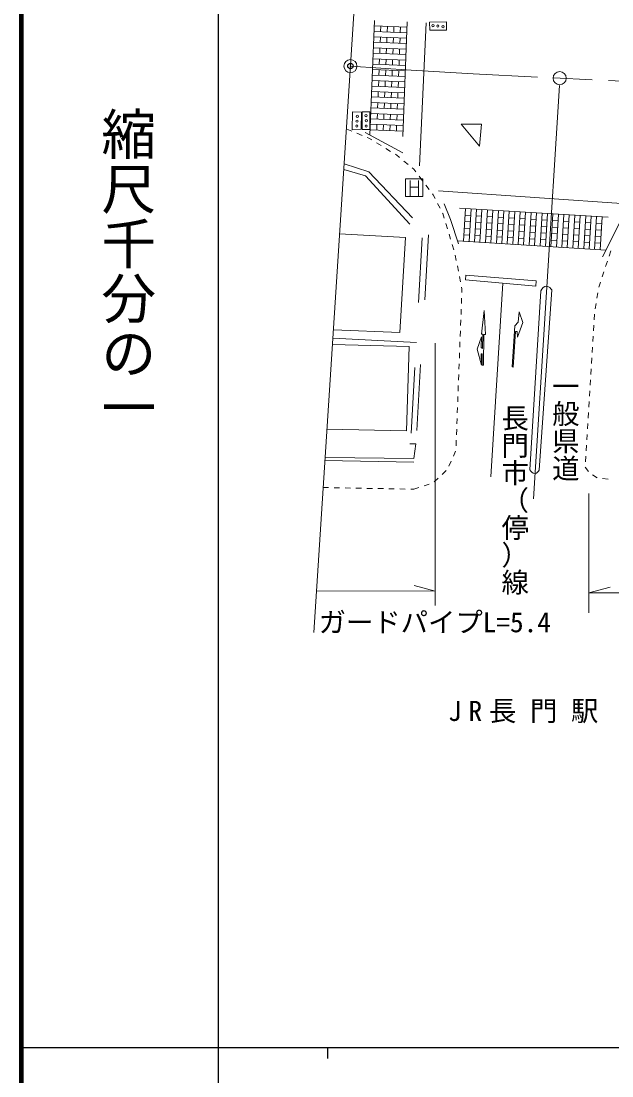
# Model space of a CAD drawing. Units: millimetres on the paper, with parts at other scales. Extents: x 40 to 680, y 20 to 380.
# Drawn here: x 40 to 94, y 202.4 to 298.8 of the extents above; entities that cross this region are included whole.
import ezdxf
from ezdxf.enums import TextEntityAlignment as Align

# ---------------------------------------------------------------- set-up
doc = ezdxf.new("R2010")
doc.units = ezdxf.units.MM
doc.header["$PDMODE"] = 32
doc.header["$PDSIZE"] = 0.5
doc.linetypes.add('CHAIN', pattern=[18.5, 12, -1.5, 3.5, -1.5])
for name, color, linetype, lineweight in [('M-BGD', 7, 'Continuous', 13), ('M-BMK', 2, 'CHAIN', 13), ('M-STR-HTXT', 7, 'Continuous', 13), ('M-TTL', 2, 'Continuous', 140), ('M-TTL-BAND', 7, 'Continuous', 25)]:
    doc.layers.add(name, color=color, linetype=linetype, lineweight=lineweight)
doc.layers.add('M-OTRS', color=6, linetype='Continuous')
doc.styles.add('@ＭＳ ゴシック', font='')
doc.styles.add('ＭＳ ゴシック', font='')
doc.styles.get('@ＭＳ ゴシック').set_extended_font_data('@MS Gothic')
doc.styles.get('ＭＳ ゴシック').set_extended_font_data('MS Gothic')

msp = doc.modelspace()

# ---------------------------------------------------------------- linework, layer by layer
at = {"layer": 'M-BGD'}
for p, q in [((66.757, 242.937), (72.874, 337.611)), ((71.891, 288.398), (72.304, 298.873)), ((75.282, 298.263), (72.285, 298.382)), ((72.865, 297.858), (72.884, 298.358)), ((73.464, 297.835), (73.484, 298.334)), ((74.064, 297.811), (74.083, 298.311)), ((74.663, 297.788), (74.683, 298.287)), ((74.889, 288.28), (75.302, 298.755)), ((77.023, 298.665), (76.414, 285.607)), ((75.243, 297.264), (72.245, 297.383)), ((72.265, 297.882), (75.263, 297.764)), ((72.825, 296.859), (72.845, 297.359)), ((73.425, 296.836), (73.444, 297.335)), ((74.024, 296.812), (74.044, 297.312)), ((74.624, 296.788), (74.644, 297.288)), ((75.204, 296.265), (72.206, 296.383)), ((72.226, 296.883), (75.223, 296.765)), ((72.786, 295.86), (72.805, 296.36)), ((73.385, 295.836), (73.405, 296.336)), ((73.985, 295.813), (74.005, 296.312)), ((74.584, 295.789), (74.604, 296.289)), ((75.164, 295.266), (72.167, 295.384)), ((72.186, 295.884), (75.184, 295.765)), ((72.746, 294.861), (72.766, 295.36)), ((73.346, 294.837), (73.366, 295.337)), ((73.945, 294.813), (73.965, 295.313)), ((74.545, 294.79), (74.565, 295.289)), ((75.125, 294.267), (72.127, 294.385)), ((72.147, 294.884), (75.144, 294.766)), ((72.707, 293.862), (72.727, 294.361)), ((73.306, 293.838), (73.326, 294.338)), ((73.906, 293.814), (73.926, 294.314)), ((74.506, 293.791), (74.525, 294.29)), ((75.085, 293.267), (72.088, 293.386)), ((72.107, 293.885), (75.105, 293.767)), ((72.667, 292.862), (72.687, 293.362)), ((73.267, 292.839), (73.287, 293.338)), ((73.867, 292.815), (73.886, 293.315)), ((74.466, 292.791), (74.486, 293.291)), ((75.046, 292.268), (72.048, 292.386)), ((72.068, 292.886), (75.066, 292.768)), ((72.628, 291.863), (72.648, 292.363)), ((73.228, 291.839), (73.247, 292.339)), ((73.827, 291.816), (73.847, 292.315)), ((74.427, 291.792), (74.446, 292.292)), ((89.202, 292.94), (86.826, 255.149)), ((75.006, 291.269), (72.009, 291.387)), ((72.029, 291.887), (75.026, 291.769)), ((72.589, 290.864), (72.608, 291.364)), ((73.188, 290.84), (73.208, 291.34)), ((73.788, 290.817), (73.807, 291.316)), ((74.387, 290.793), (74.407, 291.293)), ((74.967, 290.27), (71.969, 290.388)), ((71.989, 290.888), (74.987, 290.769)), ((72.549, 289.865), (72.569, 290.364)), ((73.149, 289.841), (73.168, 290.341)), ((73.748, 289.817), (73.768, 290.317)), ((74.348, 289.794), (74.367, 290.293)), ((74.928, 289.27), (71.93, 289.389)), ((71.95, 289.888), (74.947, 289.77)), ((72.51, 288.865), (72.529, 289.365)), ((73.109, 288.842), (73.129, 289.341)), ((73.709, 288.818), (73.729, 289.318)), ((74.308, 288.794), (74.328, 289.294)), ((70.236, 288.749), (69.771, 288.933)), ((71.165, 288.381), (70.7, 288.565)), ((71.466, 288.627), (74.904, 286.768)), ((71.91, 288.889), (74.908, 288.771)), ((71.794, 288.132), (71.63, 288.197)), ((72.07, 287.963), (71.794, 288.132)), ((72.922, 287.439), (72.496, 287.701)), ((73.774, 286.915), (73.348, 287.177)), ((74.302, 286.59), (74.199, 286.653)), ((74.596, 286.35), (74.302, 286.59)), ((75.371, 285.718), (74.984, 286.034)), ((75.907, 285.282), (75.759, 285.402)), ((76.093, 285.035), (75.907, 285.282)), ((76.696, 284.237), (76.394, 284.636)), ((75.556, 284.268), (75.551, 282.792)), ((75.554, 283.645), (76.33, 283.631)), ((76.336, 284.264), (76.322, 282.795)), ((77.299, 283.439), (76.997, 283.838)), ((77.672, 282.945), (77.6, 283.04)), ((77.846, 282.606), (77.672, 282.945)), ((78.145, 283.311), (95.771, 282.095)), ((78.302, 281.716), (78.074, 282.161)), ((93.658, 280.888), (80.084, 281.727)), ((80.633, 281.693), (80.448, 278.699)), ((80.947, 278.668), (81.132, 281.662)), ((81.631, 281.631), (81.446, 278.637)), ((81.945, 278.606), (82.13, 281.601)), ((82.629, 281.57), (82.444, 278.575)), ((82.943, 278.545), (83.128, 281.539)), ((78.555, 281.223), (78.53, 281.272)), ((78.683, 280.796), (78.555, 281.223)), ((81.095, 281.063), (80.596, 281.094)), ((82.093, 281.002), (81.594, 281.033)), ((83.091, 280.94), (82.592, 280.971)), ((83.627, 281.508), (83.442, 278.514)), ((84.089, 280.878), (83.59, 280.909)), ((83.941, 278.483), (84.126, 281.477)), ((84.625, 281.446), (84.44, 278.452)), ((85.087, 280.817), (84.588, 280.848)), ((84.939, 278.421), (85.124, 281.416)), ((85.623, 281.385), (85.438, 278.39)), ((86.085, 280.755), (85.586, 280.786)), ((85.937, 278.36), (86.122, 281.354)), ((86.621, 281.323), (86.436, 278.329)), ((87.083, 280.693), (86.584, 280.724)), ((86.935, 278.298), (87.12, 281.292)), ((87.619, 281.261), (87.434, 278.267)), ((88.081, 280.632), (87.582, 280.663)), ((87.933, 278.236), (88.118, 281.231)), ((88.617, 281.2), (88.432, 278.205)), ((89.079, 280.57), (88.58, 280.601)), ((88.931, 278.175), (89.116, 281.169)), ((89.615, 281.138), (89.43, 278.144)), ((89.929, 278.113), (90.114, 281.107)), ((90.613, 281.076), (90.428, 278.082)), ((90.928, 278.051), (91.113, 281.046)), ((91.612, 281.015), (91.427, 278.02)), ((91.926, 277.99), (92.111, 280.984)), ((92.61, 280.953), (92.425, 277.959)), ((92.924, 277.928), (93.109, 280.922)), ((95.059, 281.084), (93.158, 277.262)), ((78.971, 279.839), (78.827, 280.318)), ((81.021, 279.866), (80.522, 279.896)), ((81.058, 280.465), (80.559, 280.495)), ((82.019, 279.804), (81.52, 279.835)), ((82.056, 280.403), (81.557, 280.434)), ((83.017, 279.742), (82.518, 279.773)), ((83.054, 280.341), (82.555, 280.372)), ((84.015, 279.681), (83.516, 279.711)), ((84.052, 280.28), (83.553, 280.31)), ((85.013, 279.619), (84.514, 279.65)), ((85.05, 280.218), (84.551, 280.249)), ((86.048, 280.156), (85.549, 280.187)), ((87.046, 280.094), (86.547, 280.125)), ((88.044, 280.033), (87.545, 280.064)), ((89.042, 279.971), (88.543, 280.002)), ((90.04, 279.909), (89.541, 279.94)), ((90.077, 280.508), (89.578, 280.539)), ((91.039, 279.848), (90.539, 279.879)), ((91.076, 280.447), (90.576, 280.477)), ((92.037, 279.786), (91.538, 279.817)), ((92.074, 280.385), (91.575, 280.416)), ((93.035, 279.724), (92.536, 279.755)), ((93.072, 280.323), (92.573, 280.354)), ((76.322, 273.103), (76.672, 279.02)), ((77.254, 279.28), (76.916, 273.349)), ((79.259, 278.881), (79.115, 279.36)), ((93.473, 277.894), (79.899, 278.733)), ((80.984, 279.267), (80.485, 279.298)), ((81.982, 279.205), (81.483, 279.236)), ((82.98, 279.143), (82.481, 279.174)), ((83.978, 279.082), (83.479, 279.113)), ((84.976, 279.02), (84.477, 279.051)), ((85.974, 278.958), (85.475, 278.989)), ((86.011, 279.557), (85.512, 279.588)), ((86.972, 278.897), (86.473, 278.928)), ((87.009, 279.496), (86.51, 279.526)), ((87.97, 278.835), (87.471, 278.866)), ((88.007, 279.434), (87.508, 279.465)), ((88.968, 278.773), (88.469, 278.804)), ((89.005, 279.372), (88.506, 279.403)), ((89.966, 278.712), (89.467, 278.743)), ((90.003, 279.311), (89.504, 279.341)), ((90.965, 278.65), (90.465, 278.681)), ((91.002, 279.249), (90.502, 279.28)), ((92, 279.187), (91.501, 279.218)), ((92.998, 279.126), (92.499, 279.156)), ((79.548, 277.924), (79.404, 278.402)), ((91.963, 278.588), (91.464, 278.619)), ((92.961, 278.527), (92.462, 278.558)), ((93.901, 277.817), (93.745, 277.342)), ((79.779, 276.952), (79.682, 277.442)), ((93.59, 276.867), (93.434, 276.392)), ((79.975, 275.971), (79.877, 276.462)), ((93.278, 275.916), (93.123, 275.441)), ((80.17, 274.99), (80.072, 275.481)), ((84.037, 274.856), (82.934, 257.176)), ((92.967, 274.966), (92.811, 274.491)), ((80.3, 274.338), (80.267, 274.5)), ((80.287, 274.003), (80.3, 274.338)), ((87.495, 274.163), (86.503, 257.821)), ((87.37, 257.77), (88.517, 274.245)), ((92.715, 274.001), (92.634, 273.508)), ((80.249, 273.004), (80.268, 273.504)), ((92.552, 273.015), (92.471, 272.521)), ((80.212, 272.005), (80.231, 272.505)), ((92.424, 272.024), (92.393, 271.525)), ((80.174, 271.006), (80.193, 271.505)), ((92.363, 271.026), (92.332, 270.527)), ((80.136, 270.006), (80.155, 270.506)), ((92.301, 270.028), (92.271, 269.529)), ((68.496, 269.854), (76.153, 269.443)), ((80.099, 269.007), (80.117, 269.507)), ((92.24, 269.03), (92.209, 268.531)), ((80.061, 268.008), (80.08, 268.507)), ((75.649, 261.162), (75.985, 267.169)), ((76.499, 267.424), (76.162, 261.411)), ((80.023, 267.008), (80.042, 267.508)), ((92.179, 268.032), (92.148, 267.532)), ((79.985, 266.009), (80.004, 266.509)), ((92.117, 267.033), (92.087, 266.534)), ((79.948, 265.01), (79.967, 265.51)), ((92.056, 266.035), (92.025, 265.536)), ((79.91, 264.011), (79.929, 264.51)), ((91.995, 265.037), (91.964, 264.538)), ((79.872, 263.011), (79.891, 263.511)), ((91.933, 264.039), (91.903, 263.54)), ((79.835, 262.012), (79.853, 262.512)), ((91.872, 263.041), (91.841, 262.542)), ((79.797, 261.013), (79.816, 261.512)), ((91.811, 262.043), (91.78, 261.544)), ((79.759, 260.013), (79.778, 260.513)), ((91.75, 261.045), (91.719, 260.546)), ((79.514, 259.063), (79.722, 259.518)), ((91.688, 260.047), (91.658, 259.548)), ((67.772, 258.65), (75.891, 258.493)), ((79.098, 258.154), (79.306, 258.609)), ((91.627, 259.048), (91.596, 258.549)), ((78.481, 257.388), (78.843, 257.733)), ((91.567, 258.051), (91.858, 257.644)), ((76.839, 256.336), (77.316, 256.487)), ((77.757, 256.698), (78.119, 257.043)), ((92.239, 257.336), (92.671, 257.084)), ((93.155, 257.001), (93.653, 256.967)), ((67.613, 256.193), (68.113, 256.183)), ((68.613, 256.174), (69.113, 256.164)), ((69.613, 256.154), (70.113, 256.145)), ((70.613, 256.135), (71.113, 256.125)), ((71.613, 256.116), (72.112, 256.106)), ((72.612, 256.096), (73.112, 256.087)), ((73.612, 256.077), (74.112, 256.068)), ((74.612, 256.058), (75.112, 256.048)), ((75.612, 256.039), (75.886, 256.033)), ((75.886, 256.033), (76.363, 256.185))]:
    msp.add_line(p, q, dxfattribs=at)
for points in [[(77.341, 298.731), (77.36, 297.992), (78.888, 298.006), (78.879, 298.745)], [(70.304, 290.519), (71.126, 290.498), (71.099, 288.942), (70.277, 288.882)], [(71.172, 290.517), (71.168, 288.902), (71.892, 288.911), (71.892, 290.522)], [(80.235, 289.395), (80.387, 289.395), (82.083, 289.408), (81.896, 287.401)], [(75.145, 284.402), (76.728, 284.393), (76.715, 282.796), (75.131, 282.791)], [(80.64, 275.609), (87.082, 275.081), (87.064, 274.583), (80.633, 275.163)], [(82.332, 272.379), (82.083, 270.205), (82.194, 270.205), (82.162, 268.889), (82.06, 268.982), (82.088, 269.951), (81.682, 268.843), (82.092, 267.389), (82.069, 268.405), (82.143, 268.405), (82.143, 267.384), (82.259, 267.384), (82.296, 270.186), (82.462, 270.186)], [(85.533, 272.239), (85.445, 271.312), (85.136, 270.979), (84.877, 267.227), (84.965, 267.199), (85.189, 270.455), (85.341, 270.462), (85.39, 269.922), (85.853, 271.279)]]:
    msp.add_lwpolyline(points, close=True, dxfattribs=at)
for points in [[(69.526, 285.785), (71.799, 285.035), (75.768, 280.836)], [(69.492, 285.273), (71.49, 284.665), (75.528, 280.274)], [(78.66, 282.112), (79.262, 280.679), (79.989, 278.456)], [(69.111, 279.373), (75.123, 279.046), (74.626, 270.362), (68.544, 270.596)], [(68.459, 269.278), (75.473, 269.081), (75.244, 261.377), (67.959, 261.538)], [(67.79, 258.927), (75.898, 258.838), (76.072, 260.179), (75.528, 260.193)]]:
    msp.add_lwpolyline(points, dxfattribs=at)
for centre, radius in [((77.645, 298.409), 0.1), ((78.098, 298.369), 0.1), ((78.568, 298.314), 0.1), ((70.102, 294.714), 0.6), ((89.232, 293.603), 0.6), ((70.731, 290.125), 0.1), ((71.531, 290.183), 0.1), ((70.685, 289.235), 0.1), ((70.709, 289.675), 0.1), ((71.543, 289.226), 0.1), ((71.555, 289.718), 0.1)]:
    msp.add_circle(centre, radius, dxfattribs=at)
for points in [[(88.517, 274.245), (88.412, 274.404), (88.292, 274.554), (88.078, 274.586), (87.8, 274.627), (87.637, 274.365), (87.495, 274.163)], [(86.503, 257.821), (86.621, 257.658), (86.748, 257.465), (86.973, 257.485), (87.163, 257.502), (87.271, 257.633), (87.37, 257.77)]]:
    msp.add_open_spline(points, degree=3, knots=[0, 0, 0, 0, 1, 1, 1, 2, 2, 2, 2], dxfattribs=at)
at = {"layer": 'M-BMK'}
msp.add_lwpolyline([(237.396, 290.125), (204.982, 290.638), (186.028, 291.065), (164.401, 291.76), (117.56, 292.602), (105.684, 292.791), (81.331, 293.993), (75.666, 294.336), (70.102, 294.714)], dxfattribs=at)
at = {"layer": 'M-OTRS'}
msp.add_point((70.102, 294.714), dxfattribs=at)
at = {"layer": 'M-STR-HTXT'}
for p, q in [((77.851, 245.42), (77.848, 269.391)), ((91.897, 255.637), (91.904, 244.741)), ((77.851, 246.71), (75.923, 247.235)), ((91.903, 246.556), (93.835, 247.072)), ((67.003, 246.755), (77.851, 246.71)), ((91.903, 246.556), (119.677, 246.528))]:
    msp.add_line(p, q, dxfattribs=at)
at = {"layer": 'M-TTL'}
msp.add_line((40, 380), (40, 20), dxfattribs=at)
at = {"layer": 'M-TTL-BAND'}
for p, q in [((58, 370), (58, 20)), ((40, 205), (579, 205)), ((68, 205), (68, 204))]:
    msp.add_line(p, q, dxfattribs=at)

# ---------------------------------------------------------------- texts
at = {"layer": 'M-BGD', "style": '@ＭＳ ゴシック'}
for s, p in [('一般県道', (88.293, 266.71)), ('長門市（停）線', (83.666, 263.8))]:
    msp.add_text(s, height=1.833, rotation=270, dxfattribs=at).set_placement(p, align=Align.BOTTOM_LEFT)
at = {"layer": 'M-BGD', "insert": (79.025, 234.643), "char_height": 1.833, "attachment_point": 7, "style": 'ＭＳ ゴシック'}
msp.add_mtext('\\T1.5;JR長門駅', dxfattribs=at)
at = {"layer": 'M-STR-HTXT', "style": 'ＭＳ ゴシック'}
msp.add_text('ガードパイプL=5.4', height=1.833, dxfattribs=at).set_placement((67.196, 242.409), align=Align.BOTTOM_LEFT)
at = {"layer": 'M-TTL-BAND', "style": '@ＭＳ ゴシック'}
msp.add_text('縮尺千分の一', height=3.666, rotation=270, dxfattribs=at).set_placement((49.777, 261.03), align=Align.MIDDLE_RIGHT)

doc.saveas('drawing.dxf')
